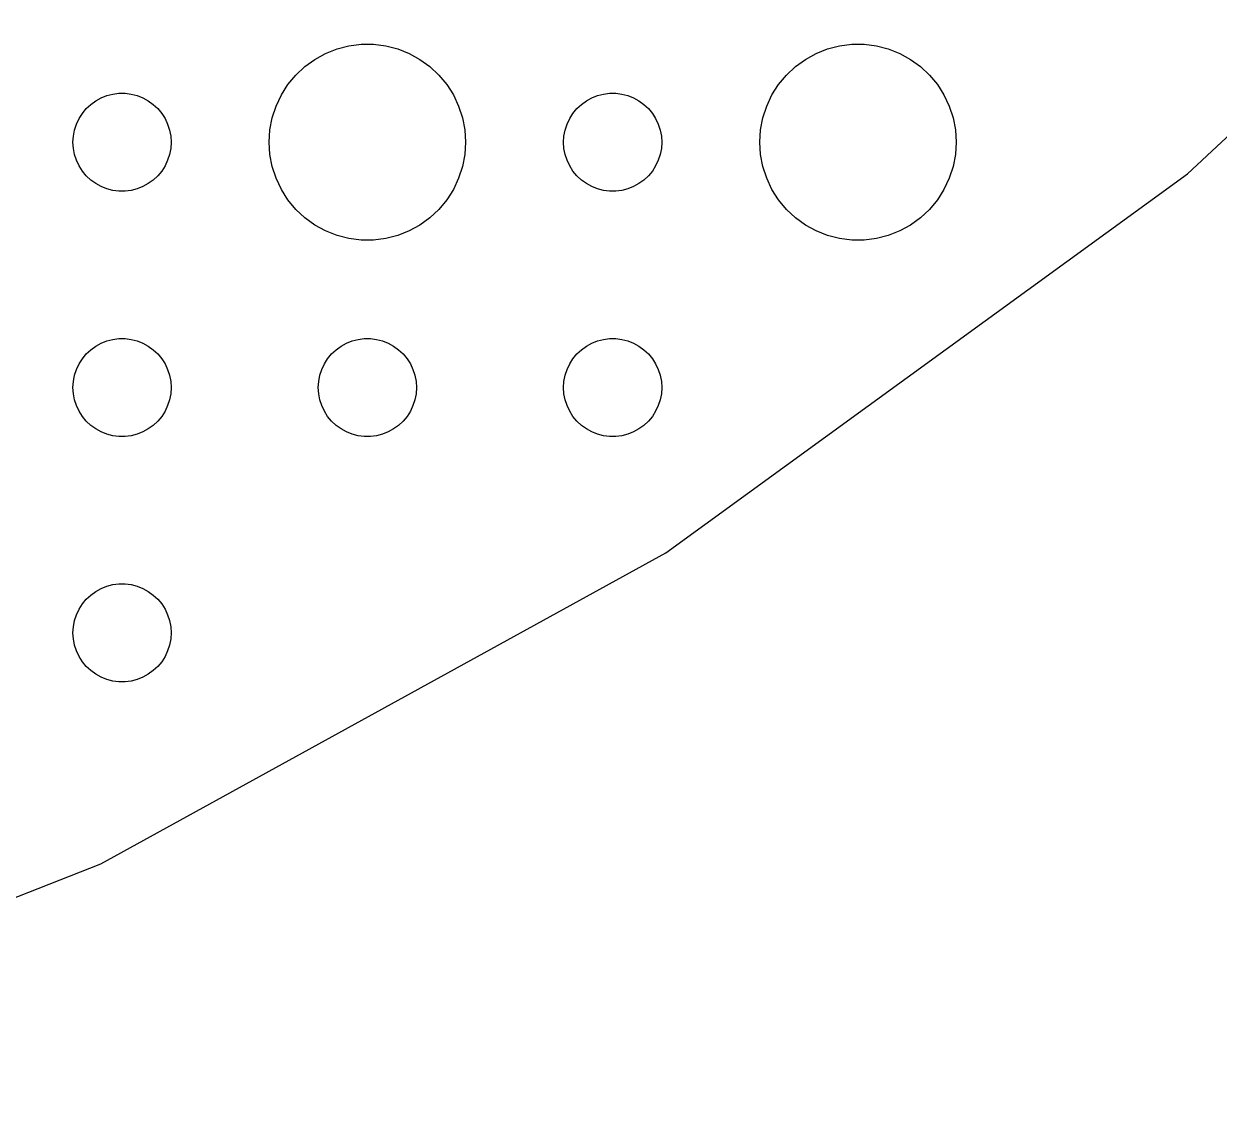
# Model space of a CAD drawing. Header units: metres. Extents: x -157 to 157, y -157 to 157.
# Drawn here: x 64.5 to 101.04, y -149.32 to -116.38 of the extents above; entities that cross this region are included whole.
import ezdxf

# ---------------------------------------------------------------- set-up
doc = ezdxf.new("R2010")
doc.units = ezdxf.units.M

msp = doc.modelspace()

# ---------------------------------------------------------------- linework, layer by layer
for p, q in [((100.076, -120.971), (114.448, -107.474)), ((73.3925, -117.467), (73.7227, -117.286)), ((73.7227, -117.286), (74.073, -117.147)), ((74.073, -117.147), (74.4379, -117.053)), ((74.4379, -117.053), (74.8116, -117.006)), ((74.8116, -117.006), (75.1884, -117.006)), ((75.1884, -117.006), (75.5621, -117.053)), ((75.5621, -117.053), (75.927, -117.147)), ((75.927, -117.147), (76.2773, -117.286)), ((76.2773, -117.286), (76.6075, -117.467)), ((88.3925, -117.467), (88.7227, -117.286)), ((88.7227, -117.286), (89.073, -117.147)), ((89.073, -117.147), (89.4379, -117.053)), ((89.4379, -117.053), (89.8116, -117.006)), ((89.8116, -117.006), (90.1884, -117.006)), ((90.1884, -117.006), (90.5621, -117.053)), ((90.5621, -117.053), (90.927, -117.147)), ((90.927, -117.147), (91.2773, -117.286)), ((91.2773, -117.286), (91.6075, -117.467)), ((73.0877, -117.688), (73.3925, -117.467)), ((76.6075, -117.467), (76.9123, -117.688)), ((88.0877, -117.688), (88.3925, -117.467)), ((91.6075, -117.467), (91.9123, -117.688)), ((72.573, -118.237), (72.8131, -117.946)), ((72.8131, -117.946), (73.0877, -117.688)), ((76.9123, -117.688), (77.1869, -117.946)), ((77.1869, -117.946), (77.427, -118.237)), ((87.573, -118.237), (87.8131, -117.946)), ((87.8131, -117.946), (88.0877, -117.688)), ((91.9123, -117.688), (92.1869, -117.946)), ((92.1869, -117.946), (92.427, -118.237)), ((72.3711, -118.555), (72.573, -118.237)), ((77.427, -118.237), (77.6289, -118.555)), ((87.3711, -118.555), (87.573, -118.237)), ((92.427, -118.237), (92.6289, -118.555)), ((66.5439, -118.844), (66.6963, -118.734)), ((66.6963, -118.734), (66.8613, -118.643)), ((66.8613, -118.643), (67.0365, -118.573)), ((67.0365, -118.573), (67.2189, -118.527)), ((67.2189, -118.527), (67.4058, -118.503)), ((67.4058, -118.503), (67.5942, -118.503)), ((67.5942, -118.503), (67.7811, -118.527)), ((67.7811, -118.527), (67.9635, -118.573)), ((67.9635, -118.573), (68.1387, -118.643)), ((68.1387, -118.643), (68.3037, -118.734)), ((68.3037, -118.734), (68.4561, -118.844)), ((72.2107, -118.896), (72.3711, -118.555)), ((77.6289, -118.555), (77.7893, -118.896)), ((81.5439, -118.844), (81.6963, -118.734)), ((81.6963, -118.734), (81.8613, -118.643)), ((81.8613, -118.643), (82.0365, -118.573)), ((82.0365, -118.573), (82.2189, -118.527)), ((82.2189, -118.527), (82.4058, -118.503)), ((82.4058, -118.503), (82.5942, -118.503)), ((82.5942, -118.503), (82.7811, -118.527)), ((82.7811, -118.527), (82.9635, -118.573)), ((82.9635, -118.573), (83.1387, -118.643)), ((83.1387, -118.643), (83.3037, -118.734)), ((83.3037, -118.734), (83.4561, -118.844)), ((87.2107, -118.896), (87.3711, -118.555)), ((92.6289, -118.555), (92.7893, -118.896)), ((66.1855, -119.277), (66.2865, -119.118)), ((66.2865, -119.118), (66.4065, -118.973)), ((66.4065, -118.973), (66.5439, -118.844)), ((68.4561, -118.844), (68.5934, -118.973)), ((68.5934, -118.973), (68.7135, -119.118)), ((68.7135, -119.118), (68.8145, -119.277)), ((72.0943, -119.254), (72.2107, -118.896)), ((77.7893, -118.896), (77.9057, -119.254)), ((81.1855, -119.277), (81.2865, -119.118)), ((81.2865, -119.118), (81.4065, -118.973)), ((81.4065, -118.973), (81.5439, -118.844)), ((83.4561, -118.844), (83.5934, -118.973)), ((83.5934, -118.973), (83.7135, -119.118)), ((83.7135, -119.118), (83.8145, -119.277)), ((87.0943, -119.254), (87.2107, -118.896)), ((92.7893, -118.896), (92.9057, -119.254)), ((66.0471, -119.627), (66.1053, -119.448)), ((66.1053, -119.448), (66.1855, -119.277)), ((68.8145, -119.277), (68.8947, -119.448)), ((68.8947, -119.448), (68.9529, -119.627)), ((72.0237, -119.624), (72.0943, -119.254)), ((77.9057, -119.254), (77.9763, -119.624)), ((81.0471, -119.627), (81.1053, -119.448)), ((81.1053, -119.448), (81.1855, -119.277)), ((83.8145, -119.277), (83.8947, -119.448)), ((83.8947, -119.448), (83.9529, -119.627)), ((87.0237, -119.624), (87.0943, -119.254)), ((92.9057, -119.254), (92.9763, -119.624)), ((66, -120), (66.0118, -119.812)), ((66.0118, -119.812), (66.0471, -119.627)), ((68.9529, -119.627), (68.9882, -119.812)), ((68.9882, -119.812), (69, -120)), ((72, -120), (72.0237, -119.624)), ((77.9763, -119.624), (78, -120)), ((81, -120), (81.0118, -119.812)), ((81.0118, -119.812), (81.0471, -119.627)), ((83.9529, -119.627), (83.9882, -119.812)), ((83.9882, -119.812), (84, -120)), ((87, -120), (87.0237, -119.624)), ((92.9763, -119.624), (93, -120)), ((66.0118, -120.188), (66, -120)), ((66.0471, -120.373), (66.0118, -120.188)), ((68.9882, -120.188), (68.9529, -120.373)), ((69, -120), (68.9882, -120.188)), ((72.0237, -120.376), (72, -120)), ((78, -120), (77.9763, -120.376)), ((81.0118, -120.188), (81, -120)), ((81.0471, -120.373), (81.0118, -120.188)), ((83.9882, -120.188), (83.9529, -120.373)), ((84, -120), (83.9882, -120.188)), ((87.0237, -120.376), (87, -120)), ((93, -120), (92.9763, -120.376)), ((66.1053, -120.552), (66.0471, -120.373)), ((66.1855, -120.723), (66.1053, -120.552)), ((68.8947, -120.552), (68.8145, -120.723)), ((68.9529, -120.373), (68.8947, -120.552)), ((72.0943, -120.746), (72.0237, -120.376)), ((77.9763, -120.376), (77.9057, -120.746)), ((81.1053, -120.552), (81.0471, -120.373)), ((81.1855, -120.723), (81.1053, -120.552)), ((83.8947, -120.552), (83.8145, -120.723)), ((83.9529, -120.373), (83.8947, -120.552)), ((87.0943, -120.746), (87.0237, -120.376)), ((92.9763, -120.376), (92.9057, -120.746)), ((66.2865, -120.882), (66.1855, -120.723)), ((66.4065, -121.027), (66.2865, -120.882)), ((68.7135, -120.882), (68.5934, -121.027)), ((68.8145, -120.723), (68.7135, -120.882)), ((72.2107, -121.104), (72.0943, -120.746)), ((77.9057, -120.746), (77.7893, -121.104)), ((81.2865, -120.882), (81.1855, -120.723)), ((81.4065, -121.027), (81.2865, -120.882)), ((83.7135, -120.882), (83.5934, -121.027)), ((83.8145, -120.723), (83.7135, -120.882)), ((87.2107, -121.104), (87.0943, -120.746)), ((92.9057, -120.746), (92.7893, -121.104)), ((66.5439, -121.156), (66.4065, -121.027)), ((66.6963, -121.266), (66.5439, -121.156)), ((66.8613, -121.357), (66.6963, -121.266)), ((68.3037, -121.266), (68.1387, -121.357)), ((68.4561, -121.156), (68.3037, -121.266)), ((68.5934, -121.027), (68.4561, -121.156)), ((72.3711, -121.445), (72.2107, -121.104)), ((77.7893, -121.104), (77.6289, -121.445)), ((81.5439, -121.156), (81.4065, -121.027)), ((81.6963, -121.266), (81.5439, -121.156)), ((81.8613, -121.357), (81.6963, -121.266)), ((83.3037, -121.266), (83.1387, -121.357)), ((83.4561, -121.156), (83.3037, -121.266)), ((83.5934, -121.027), (83.4561, -121.156)), ((84.1248, -132.559), (100.076, -120.971)), ((87.3711, -121.445), (87.2107, -121.104)), ((92.7893, -121.104), (92.6289, -121.445)), ((67.0365, -121.427), (66.8613, -121.357)), ((67.2189, -121.473), (67.0365, -121.427)), ((67.4058, -121.497), (67.2189, -121.473)), ((67.5942, -121.497), (67.4058, -121.497)), ((67.7811, -121.473), (67.5942, -121.497)), ((67.9635, -121.427), (67.7811, -121.473)), ((68.1387, -121.357), (67.9635, -121.427)), ((72.573, -121.763), (72.3711, -121.445)), ((77.6289, -121.445), (77.427, -121.763)), ((82.0365, -121.427), (81.8613, -121.357)), ((82.2189, -121.473), (82.0365, -121.427)), ((82.4058, -121.497), (82.2189, -121.473)), ((82.5942, -121.497), (82.4058, -121.497)), ((82.7811, -121.473), (82.5942, -121.497)), ((82.9635, -121.427), (82.7811, -121.473)), ((83.1387, -121.357), (82.9635, -121.427)), ((87.573, -121.763), (87.3711, -121.445)), ((92.6289, -121.445), (92.427, -121.763)), ((72.8131, -122.054), (72.573, -121.763)), ((77.427, -121.763), (77.1869, -122.054)), ((87.8131, -122.054), (87.573, -121.763)), ((92.427, -121.763), (92.1869, -122.054)), ((73.0877, -122.312), (72.8131, -122.054)), ((73.3925, -122.533), (73.0877, -122.312)), ((76.9123, -122.312), (76.6075, -122.533)), ((77.1869, -122.054), (76.9123, -122.312)), ((88.0877, -122.312), (87.8131, -122.054)), ((88.3925, -122.533), (88.0877, -122.312)), ((91.9123, -122.312), (91.6075, -122.533)), ((92.1869, -122.054), (91.9123, -122.312)), ((73.7227, -122.714), (73.3925, -122.533)), ((74.073, -122.853), (73.7227, -122.714)), ((76.2773, -122.714), (75.927, -122.853)), ((76.6075, -122.533), (76.2773, -122.714)), ((88.7227, -122.714), (88.3925, -122.533)), ((89.073, -122.853), (88.7227, -122.714)), ((91.2773, -122.714), (90.927, -122.853)), ((91.6075, -122.533), (91.2773, -122.714)), ((74.4379, -122.947), (74.073, -122.853)), ((74.8116, -122.994), (74.4379, -122.947)), ((75.1884, -122.994), (74.8116, -122.994)), ((75.5621, -122.947), (75.1884, -122.994)), ((75.927, -122.853), (75.5621, -122.947)), ((89.4379, -122.947), (89.073, -122.853)), ((89.8116, -122.994), (89.4379, -122.947)), ((90.1884, -122.994), (89.8116, -122.994)), ((90.5621, -122.947), (90.1884, -122.994)), ((90.927, -122.853), (90.5621, -122.947)), ((67.0365, -126.073), (67.2189, -126.027)), ((67.2189, -126.027), (67.4058, -126.003)), ((67.4058, -126.003), (67.5942, -126.003)), ((67.5942, -126.003), (67.7811, -126.027)), ((67.7811, -126.027), (67.9635, -126.073)), ((74.5365, -126.073), (74.7189, -126.027)), ((74.7189, -126.027), (74.9058, -126.003)), ((74.9058, -126.003), (75.0942, -126.003)), ((75.0942, -126.003), (75.2811, -126.027)), ((75.2811, -126.027), (75.4635, -126.073)), ((82.0365, -126.073), (82.2189, -126.027)), ((82.2189, -126.027), (82.4058, -126.003)), ((82.4058, -126.003), (82.5942, -126.003)), ((82.5942, -126.003), (82.7811, -126.027)), ((82.7811, -126.027), (82.9635, -126.073)), ((66.4065, -126.473), (66.5439, -126.344)), ((66.5439, -126.344), (66.6963, -126.234)), ((66.6963, -126.234), (66.8613, -126.143)), ((66.8613, -126.143), (67.0365, -126.073)), ((67.9635, -126.073), (68.1387, -126.143)), ((68.1387, -126.143), (68.3037, -126.234)), ((68.3037, -126.234), (68.4561, -126.344)), ((68.4561, -126.344), (68.5934, -126.473)), ((73.9065, -126.473), (74.0439, -126.344)), ((74.0439, -126.344), (74.1963, -126.234)), ((74.1963, -126.234), (74.3613, -126.143)), ((74.3613, -126.143), (74.5365, -126.073)), ((75.4635, -126.073), (75.6387, -126.143)), ((75.6387, -126.143), (75.8037, -126.234)), ((75.8037, -126.234), (75.9561, -126.344)), ((75.9561, -126.344), (76.0934, -126.473)), ((81.4065, -126.473), (81.5439, -126.344)), ((81.5439, -126.344), (81.6963, -126.234)), ((81.6963, -126.234), (81.8613, -126.143)), ((81.8613, -126.143), (82.0365, -126.073)), ((82.9635, -126.073), (83.1387, -126.143)), ((83.1387, -126.143), (83.3037, -126.234)), ((83.3037, -126.234), (83.4561, -126.344)), ((83.4561, -126.344), (83.5934, -126.473)), ((66.1053, -126.948), (66.1855, -126.777)), ((66.1855, -126.777), (66.2865, -126.618)), ((66.2865, -126.618), (66.4065, -126.473)), ((68.5934, -126.473), (68.7135, -126.618)), ((68.7135, -126.618), (68.8145, -126.777)), ((68.8145, -126.777), (68.8947, -126.948)), ((73.6053, -126.948), (73.6855, -126.777)), ((73.6855, -126.777), (73.7865, -126.618)), ((73.7865, -126.618), (73.9065, -126.473)), ((76.0934, -126.473), (76.2135, -126.618)), ((76.2135, -126.618), (76.3145, -126.777)), ((76.3145, -126.777), (76.3947, -126.948)), ((81.1053, -126.948), (81.1855, -126.777)), ((81.1855, -126.777), (81.2865, -126.618)), ((81.2865, -126.618), (81.4065, -126.473)), ((83.5934, -126.473), (83.7135, -126.618)), ((83.7135, -126.618), (83.8145, -126.777)), ((83.8145, -126.777), (83.8947, -126.948)), ((66.0118, -127.312), (66.0471, -127.127)), ((66.0471, -127.127), (66.1053, -126.948)), ((68.8947, -126.948), (68.9529, -127.127)), ((68.9529, -127.127), (68.9882, -127.312)), ((73.5118, -127.312), (73.5471, -127.127)), ((73.5471, -127.127), (73.6053, -126.948)), ((76.3947, -126.948), (76.4529, -127.127)), ((76.4529, -127.127), (76.4882, -127.312)), ((81.0118, -127.312), (81.0471, -127.127)), ((81.0471, -127.127), (81.1053, -126.948)), ((83.8947, -126.948), (83.9529, -127.127)), ((83.9529, -127.127), (83.9882, -127.312)), ((66, -127.5), (66.0118, -127.312)), ((66.0118, -127.688), (66, -127.5)), ((68.9882, -127.312), (69, -127.5)), ((69, -127.5), (68.9882, -127.688)), ((73.5, -127.5), (73.5118, -127.312)), ((73.5118, -127.688), (73.5, -127.5)), ((76.4882, -127.312), (76.5, -127.5)), ((76.5, -127.5), (76.4882, -127.688)), ((81, -127.5), (81.0118, -127.312)), ((81.0118, -127.688), (81, -127.5)), ((83.9882, -127.312), (84, -127.5)), ((84, -127.5), (83.9882, -127.688)), ((66.0471, -127.873), (66.0118, -127.688)), ((66.1053, -128.052), (66.0471, -127.873)), ((68.9529, -127.873), (68.8947, -128.052)), ((68.9882, -127.688), (68.9529, -127.873)), ((73.5471, -127.873), (73.5118, -127.688)), ((73.6053, -128.052), (73.5471, -127.873)), ((76.4529, -127.873), (76.3947, -128.052)), ((76.4882, -127.688), (76.4529, -127.873)), ((81.0471, -127.873), (81.0118, -127.688)), ((81.1053, -128.052), (81.0471, -127.873)), ((83.9529, -127.873), (83.8947, -128.052)), ((83.9882, -127.688), (83.9529, -127.873)), ((66.1855, -128.223), (66.1053, -128.052)), ((66.2865, -128.382), (66.1855, -128.223)), ((68.8145, -128.223), (68.7135, -128.382)), ((68.8947, -128.052), (68.8145, -128.223)), ((73.6855, -128.223), (73.6053, -128.052)), ((73.7865, -128.382), (73.6855, -128.223)), ((76.3145, -128.223), (76.2135, -128.382)), ((76.3947, -128.052), (76.3145, -128.223)), ((81.1855, -128.223), (81.1053, -128.052)), ((81.2865, -128.382), (81.1855, -128.223)), ((83.8145, -128.223), (83.7135, -128.382)), ((83.8947, -128.052), (83.8145, -128.223)), ((66.4065, -128.527), (66.2865, -128.382)), ((66.5439, -128.656), (66.4065, -128.527)), ((68.5934, -128.527), (68.4561, -128.656)), ((68.7135, -128.382), (68.5934, -128.527)), ((73.9065, -128.527), (73.7865, -128.382)), ((74.0439, -128.656), (73.9065, -128.527)), ((76.0934, -128.527), (75.9561, -128.656)), ((76.2135, -128.382), (76.0934, -128.527)), ((81.4065, -128.527), (81.2865, -128.382)), ((81.5439, -128.656), (81.4065, -128.527)), ((83.5934, -128.527), (83.4561, -128.656)), ((83.7135, -128.382), (83.5934, -128.527)), ((66.6963, -128.766), (66.5439, -128.656)), ((66.8613, -128.857), (66.6963, -128.766)), ((67.0365, -128.927), (66.8613, -128.857)), ((67.2189, -128.973), (67.0365, -128.927)), ((67.4058, -128.997), (67.2189, -128.973)), ((67.7811, -128.973), (67.5942, -128.997)), ((67.9635, -128.927), (67.7811, -128.973)), ((68.1387, -128.857), (67.9635, -128.927)), ((68.3037, -128.766), (68.1387, -128.857)), ((68.4561, -128.656), (68.3037, -128.766)), ((74.1963, -128.766), (74.0439, -128.656)), ((74.3613, -128.857), (74.1963, -128.766)), ((74.5365, -128.927), (74.3613, -128.857)), ((74.7189, -128.973), (74.5365, -128.927)), ((74.9058, -128.997), (74.7189, -128.973)), ((75.2811, -128.973), (75.0942, -128.997)), ((75.4635, -128.927), (75.2811, -128.973)), ((75.6387, -128.857), (75.4635, -128.927)), ((75.8037, -128.766), (75.6387, -128.857)), ((75.9561, -128.656), (75.8037, -128.766)), ((81.6963, -128.766), (81.5439, -128.656)), ((81.8613, -128.857), (81.6963, -128.766)), ((82.0365, -128.927), (81.8613, -128.857)), ((82.2189, -128.973), (82.0365, -128.927)), ((82.4058, -128.997), (82.2189, -128.973)), ((82.7811, -128.973), (82.5942, -128.997)), ((82.9635, -128.927), (82.7811, -128.973)), ((83.1387, -128.857), (82.9635, -128.927)), ((83.3037, -128.766), (83.1387, -128.857)), ((83.4561, -128.656), (83.3037, -128.766)), ((67.5942, -128.997), (67.4058, -128.997)), ((75.0942, -128.997), (74.9058, -128.997)), ((82.5942, -128.997), (82.4058, -128.997)), ((66.8474, -142.058), (84.1248, -132.559)), ((66.5439, -133.844), (66.6963, -133.734)), ((66.6963, -133.734), (66.8613, -133.643)), ((66.8613, -133.643), (67.0365, -133.573)), ((67.0365, -133.573), (67.2189, -133.527)), ((67.2189, -133.527), (67.4058, -133.503)), ((67.4058, -133.503), (67.5942, -133.503)), ((67.5942, -133.503), (67.7811, -133.527)), ((67.7811, -133.527), (67.9635, -133.573)), ((67.9635, -133.573), (68.1387, -133.643)), ((68.1387, -133.643), (68.3037, -133.734)), ((68.3037, -133.734), (68.4561, -133.844)), ((66.2865, -134.118), (66.4065, -133.973)), ((66.4065, -133.973), (66.5439, -133.844)), ((68.4561, -133.844), (68.5934, -133.973)), ((68.5934, -133.973), (68.7135, -134.118)), ((66.0471, -134.627), (66.1053, -134.448)), ((66.1053, -134.448), (66.1855, -134.277)), ((66.1855, -134.277), (66.2865, -134.118)), ((68.7135, -134.118), (68.8145, -134.277)), ((68.8145, -134.277), (68.8947, -134.448)), ((68.8947, -134.448), (68.9529, -134.627)), ((66, -135), (66.0118, -134.812)), ((66.0118, -134.812), (66.0471, -134.627)), ((68.9529, -134.627), (68.9882, -134.812)), ((68.9882, -134.812), (69, -135)), ((66.0118, -135.188), (66, -135)), ((66.0471, -135.373), (66.0118, -135.188)), ((68.9882, -135.188), (68.9529, -135.373)), ((69, -135), (68.9882, -135.188)), ((66.1053, -135.552), (66.0471, -135.373)), ((66.1855, -135.723), (66.1053, -135.552)), ((68.8947, -135.552), (68.8145, -135.723)), ((68.9529, -135.373), (68.8947, -135.552)), ((66.2865, -135.882), (66.1855, -135.723)), ((66.4065, -136.027), (66.2865, -135.882)), ((68.7135, -135.882), (68.5934, -136.027)), ((68.8145, -135.723), (68.7135, -135.882)), ((66.5439, -136.156), (66.4065, -136.027)), ((66.6963, -136.266), (66.5439, -136.156)), ((66.8613, -136.357), (66.6963, -136.266)), ((68.3037, -136.266), (68.1387, -136.357)), ((68.4561, -136.156), (68.3037, -136.266)), ((68.5934, -136.027), (68.4561, -136.156)), ((67.0365, -136.427), (66.8613, -136.357)), ((67.2189, -136.473), (67.0365, -136.427)), ((67.4058, -136.497), (67.2189, -136.473)), ((67.5942, -136.497), (67.4058, -136.497)), ((67.7811, -136.473), (67.5942, -136.497)), ((67.9635, -136.427), (67.7811, -136.473)), ((68.1387, -136.357), (67.9635, -136.427)), ((48.5157, -149.316), (66.8474, -142.058))]:
    msp.add_line(p, q)

doc.saveas('drawing.dxf')
